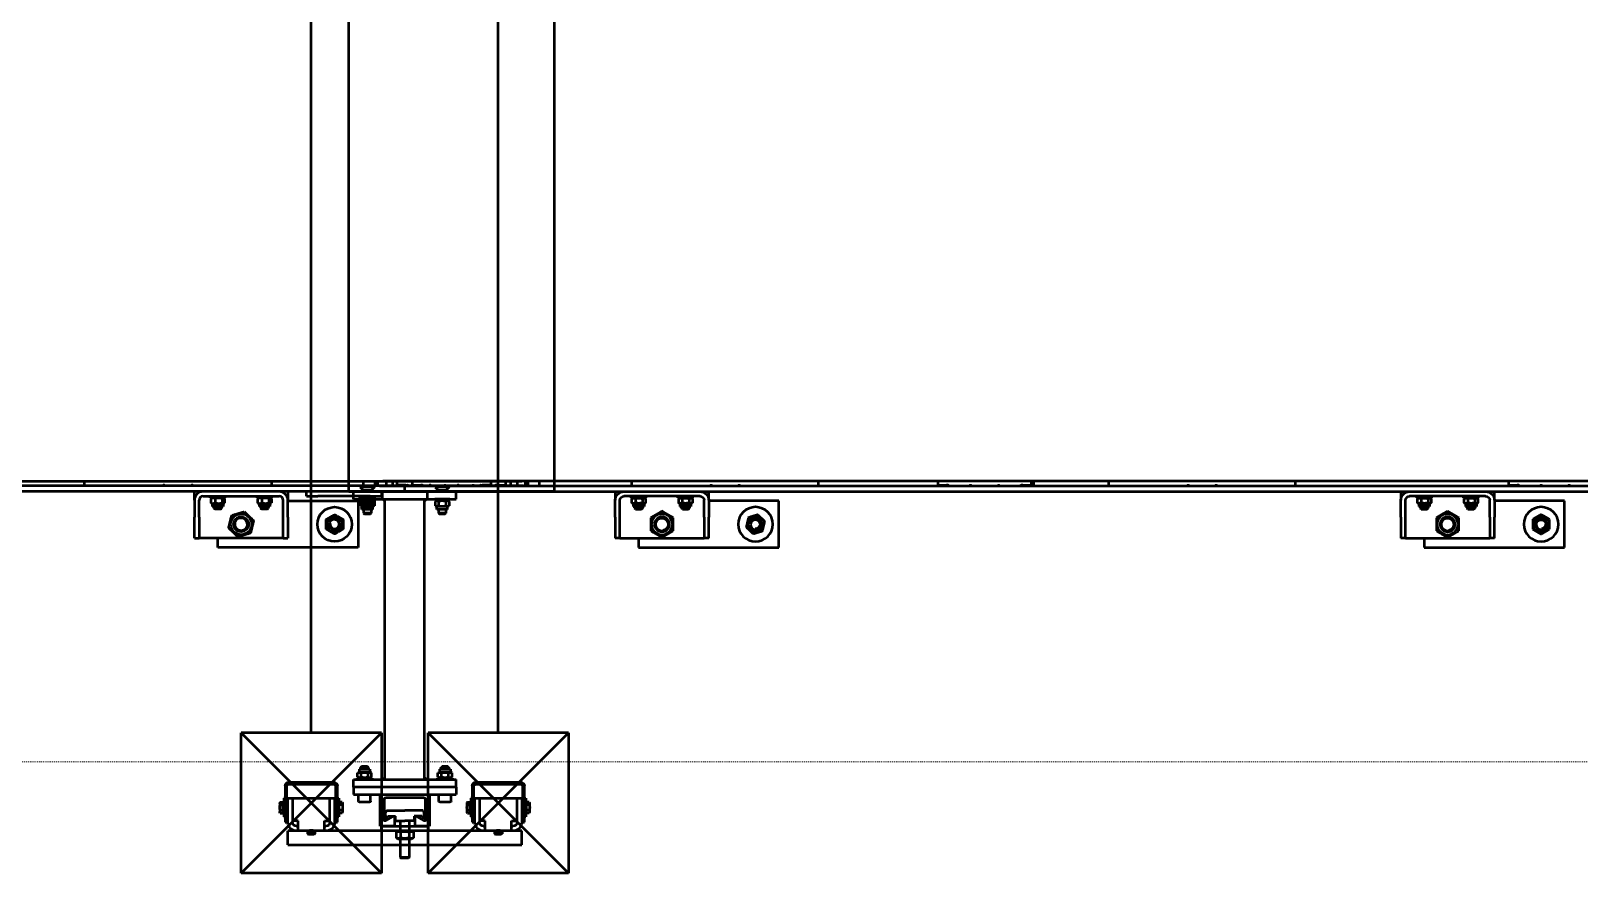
# Model space of a CAD drawing. Header units: metres. Extents: x -11418 to 773, y -8631 to 3561.
# Drawn here: x -4444.9 to -4279.4, y -1671 to -1580.9 of the extents above; entities that cross this region are included whole.
import ezdxf

# ---------------------------------------------------------------- set-up
doc = ezdxf.new("R2010")
doc.units = ezdxf.units.M
doc.header["$LTSCALE"] = 0.01
doc.header["$MEASUREMENT"] = 0
doc.linetypes.add('AM_ISO09W050', pattern=[22.5, 12, -1.5, 3, -1.5, 3, -1.5])
doc.layers.get('0').update_dxf_attribs({"color": 30, "lineweight": 0})
for name, color, linetype, lineweight in [('SSN_PBC-AM_0', 5, 'Continuous', 50), ('SSN_PBC-AM_11', 9, 'AM_ISO09W050', 18), ('SSN_Signalgeber-AM_0', 3, 'Continuous', 50)]:
    doc.layers.add(name, color=color, linetype=linetype, lineweight=lineweight)

# ---------------------------------------------------------------- blocks, each defined once
blk = doc.blocks.new('PBC_3190_20-017-10022_D')
at = {"layer": 'SSN_PBC-AM_0'}
for p, q in [((315, 561), (315, 571)), ((315, 571), (465, 571)), ((465, 571), (465, 521)), ((1155, 561), (1155, 571)), ((1155, 571), (1305, 571)), ((1305, 571), (1305, 521)), ((290, 538.5), (290, 561)), ((295, 561), (290, 561)), ((295, 561), (295, 538.5)), ((295, 561), (385, 561)), ((390, 561), (385, 561)), ((385, 538.5), (385, 561)), ((390, 561), (390, 538.5)), ((1130, 538.5), (1130, 561)), ((1135, 561), (1130, 561)), ((1135, 561), (1135, 538.5)), ((1135, 561), (1225, 561)), ((1230, 561), (1225, 561)), ((1225, 538.5), (1225, 561)), ((1230, 561), (1230, 538.5)), ((21.8, 530), (21, 529.2)), ((21.7, 530), (21.7, 527.1)), ((21.8, 530), (28.2, 530)), ((28.2, 530), (29, 529.2)), ((28.3, 527.1), (28.3, 530)), ((290, 538.5), (290, 520.3)), ((295, 538.5), (295, 520.3)), ((311.8, 530), (311, 529.2)), ((311.7, 530), (311.7, 527.1)), ((311.8, 530), (318.2, 530)), ((318.2, 530), (319, 529.2)), ((318.3, 527.1), (318.3, 530)), ((361.8, 530), (361, 529.2)), ((361.7, 530), (361.7, 527.1)), ((361.8, 530), (368.2, 530)), ((368.2, 530), (369, 529.2)), ((368.3, 527.1), (368.3, 530)), ((385, 538.5), (385, 520.3)), ((390, 520.3), (390, 538.5)), ((1130, 538.5), (1130, 520.3)), ((1135, 538.5), (1135, 520.3)), ((1151.8, 530), (1151, 529.2)), ((1151.7, 530), (1151.7, 527.1)), ((1151.8, 530), (1158.2, 530)), ((1158.2, 530), (1159, 529.2)), ((1158.3, 527.1), (1158.3, 530)), ((1201.8, 530), (1201, 529.2)), ((1201.7, 530), (1201.7, 527.1)), ((1201.8, 530), (1208.2, 530)), ((1208.2, 530), (1209, 529.2)), ((1208.3, 527.1), (1208.3, 530)), ((1225, 538.5), (1225, 520.3)), ((1230, 520.3), (1230, 538.5)), ((-40, 516), (-40, 511)), ((-40, 516), (-28, 516)), ((28, 516), (-28, 516)), ((33, 517.6), (17, 517.6)), ((17, 517.6), (17, 516)), ((17.5, 518.6), (17.5, 523.1)), ((19.2, 524), (17.7, 523.2)), ((19.2, 517.6), (17.7, 518.5)), ((19.2, 527.1), (30.8, 527.1)), ((19.2, 524), (19.2, 527.1)), ((19.2, 524), (30.8, 524)), ((29, 529.2), (21, 529.2)), ((21, 527.1), (21, 529.2)), ((21.6, 518.6), (21.6, 523.1)), ((28, 516), (40, 516)), ((29, 527.1), (29, 529.2)), ((29.1, 518.6), (29.1, 523.1)), ((30.8, 524), (30.8, 527.1)), ((30.8, 524), (32.3, 523.2)), ((30.8, 517.6), (32.3, 518.5)), ((32.5, 518.6), (32.5, 523.1)), ((33, 517.6), (33, 516)), ((40, 511), (40, 516)), ((290, 511), (290, 520.3)), ((380.7, 516), (299.3, 516)), ((323, 517.6), (307, 517.6)), ((307, 517.6), (307, 516)), ((307.5, 518.6), (307.5, 523.1)), ((309.2, 524), (307.7, 523.2)), ((309.2, 517.6), (307.7, 518.5)), ((309.2, 527.1), (320.8, 527.1)), ((309.2, 524), (309.2, 527.1)), ((309.2, 524), (320.8, 524)), ((319, 529.2), (311, 529.2)), ((311, 527.1), (311, 529.2)), ((311.6, 518.6), (311.6, 523.1)), ((319, 527.1), (319, 529.2)), ((319.1, 518.6), (319.1, 523.1)), ((320.8, 524), (320.8, 527.1)), ((320.8, 524), (322.3, 523.2)), ((320.8, 517.6), (322.3, 518.5)), ((322.5, 518.6), (322.5, 523.1)), ((323, 517.6), (323, 516)), ((373, 517.6), (357, 517.6)), ((357, 517.6), (357, 516)), ((357.5, 518.6), (357.5, 523.1)), ((359.2, 524), (357.7, 523.2)), ((359.2, 517.6), (357.7, 518.5)), ((359.2, 527.1), (370.8, 527.1)), ((359.2, 524), (359.2, 527.1)), ((359.2, 524), (370.8, 524)), ((369, 529.2), (361, 529.2)), ((361, 527.1), (361, 529.2)), ((361.6, 518.6), (361.6, 523.1)), ((369, 527.1), (369, 529.2)), ((369.1, 518.6), (369.1, 523.1)), ((370.8, 524), (370.8, 527.1)), ((370.8, 524), (372.3, 523.2)), ((370.8, 517.6), (372.3, 518.5)), ((372.5, 518.6), (372.5, 523.1)), ((373, 517.6), (373, 516)), ((465, 521), (390, 521)), ((390, 520.3), (390, 511)), ((1130, 511), (1130, 520.3)), ((1220.7, 516), (1139.3, 516)), ((1163, 517.6), (1147, 517.6)), ((1147, 517.6), (1147, 516)), ((1147.5, 518.6), (1147.5, 523.1)), ((1149.2, 524), (1147.7, 523.2)), ((1149.2, 517.6), (1147.7, 518.5)), ((1149.2, 527.1), (1160.8, 527.1)), ((1149.2, 524), (1149.2, 527.1)), ((1149.2, 524), (1160.8, 524)), ((1159, 529.2), (1151, 529.2)), ((1151, 527.1), (1151, 529.2)), ((1151.6, 518.6), (1151.6, 523.1)), ((1159, 527.1), (1159, 529.2)), ((1159.1, 518.6), (1159.1, 523.1)), ((1160.8, 524), (1160.8, 527.1)), ((1160.8, 524), (1162.3, 523.2)), ((1160.8, 517.6), (1162.3, 518.5)), ((1162.5, 518.6), (1162.5, 523.1)), ((1163, 517.6), (1163, 516)), ((1213, 517.6), (1197, 517.6)), ((1197, 517.6), (1197, 516)), ((1197.5, 518.6), (1197.5, 523.1)), ((1199.2, 524), (1197.7, 523.2)), ((1199.2, 517.6), (1197.7, 518.5)), ((1199.2, 527.1), (1210.8, 527.1)), ((1199.2, 524), (1199.2, 527.1)), ((1199.2, 524), (1210.8, 524)), ((1209, 529.2), (1201, 529.2)), ((1201, 527.1), (1201, 529.2)), ((1201.6, 518.6), (1201.6, 523.1)), ((1209, 527.1), (1209, 529.2)), ((1209.1, 518.6), (1209.1, 523.1)), ((1210.8, 524), (1210.8, 527.1)), ((1210.8, 524), (1212.3, 523.2)), ((1210.8, 517.6), (1212.3, 518.5)), ((1212.5, 518.6), (1212.5, 523.1)), ((1213, 517.6), (1213, 516)), ((1305, 521), (1230, 521)), ((1230, 520.3), (1230, 511)), ((-28, 511), (-40, 511)), ((5, 511), (-28, 511)), ((5, 511), (38, 511)), ((5, 511), (5, -511)), ((38, 505), (5, 505)), ((5, 500), (41.5, 500)), ((21, 505), (21, 500)), ((36.1, 504.5), (33, 504.5)), ((33, 500), (33, 504.5)), ((36.1, 505), (36.1, 500)), ((38, 511), (1397, 511)), ((38, 505), (1397, 505)), ((78, 500), (41.5, 500)), ((65, 511), (65, 505)), ((73, 500), (73, 505)), ((73, 504), (82.3, 504)), ((78, 504.5), (78, 505)), ((78, 504), (78, 504.5)), ((3122, 500), (78, 500)), ((84, 504), (82.3, 504)), ((84.5, 505), (84.5, 504.5)), ((161.5, 504.5), (161.5, 505)), ((163.7, 504), (162, 504)), ((163.7, 504), (173, 504)), ((165, 511), (165, 505)), ((168, 505), (168, 504.5)), ((168, 504.5), (168, 504)), ((173, 505), (173, 504.5)), ((173, 504.5), (173, 504)), ((173, 504), (173, 500)), ((178, 500), (178, 505)), ((185, 500), (185, 505)), ((307.5, 500), (307.5, 505)), ((507.5, 505), (507.5, 500)), ((635, 504.5), (635, 505)), ((635, 504), (635, 504.5)), ((635, 504), (644.3, 504)), ((635, 500), (635, 504)), ((640, 504.5), (640, 505)), ((640, 504), (640, 504.5)), ((646, 504), (644.3, 504)), ((646.5, 505), (646.5, 504.5)), ((723.5, 504.5), (723.5, 505)), ((725.7, 504), (724, 504)), ((725.7, 504), (735, 504)), ((730, 505), (730, 504.5)), ((730, 504.5), (730, 504)), ((735, 505), (735, 504.5)), ((735, 504.5), (735, 504)), ((735, 504), (735, 500)), ((737.5, 505), (737.5, 500)), ((817.5, 500), (817.5, 505)), ((1017.5, 505), (1017.5, 500)), ((1245, 504.5), (1245, 505)), ((1245, 504), (1245, 504.5)), ((1245, 504), (1254.3, 504)), ((1245, 500), (1245, 504)), ((1250, 504.5), (1250, 505)), ((1250, 504), (1250, 504.5)), ((1256, 504), (1254.3, 504)), ((1256.5, 505), (1256.5, 504.5)), ((3195, -511), (3195, 511)), ((78, -500), (3122, -500)), ((3162, -505), (1803, -505)), ((3162, -511), (1803, -511)), ((2692.5, -505), (2692.5, -500)), ((2810, -520.3), (2810, -511)), ((2892.5, -500), (2892.5, -505)), ((2910, -511), (2910, -520.3)), ((3015, -500), (3015, -505)), ((3022, -500), (3022, -505)), ((3027, -504), (3027, -500)), ((3027, -504.5), (3027, -504)), ((3036.3, -504), (3027, -504)), ((3027, -505), (3027, -504.5)), ((3032, -504.5), (3032, -504)), ((3032, -505), (3032, -504.5)), ((3035, -511), (3035, -505)), ((3036.3, -504), (3038, -504)), ((3038.5, -504.5), (3038.5, -505)), ((3115.5, -505), (3115.5, -504.5)), ((3116, -504), (3117.7, -504)), ((3127, -504), (3117.7, -504)), ((3122, -500), (3160.1, -500)), ((3122, -504), (3122, -504.5)), ((3122, -504.5), (3122, -505)), ((3127, -500), (3127, -505)), ((3135, -511), (3135, -505)), ((3195, -500), (3160.1, -500)), ((3162, -505), (3195, -505)), ((3195, -511), (3162, -511)), ((3163.9, -505), (3163.9, -500)), ((3167, -504.5), (3163.9, -504.5)), ((3167, -504.5), (3167, -500)), ((3179, -505), (3179, -500)), ((2810, -520.3), (2810, -538.5)), ((2815, -538.5), (2815, -520.3)), ((2819.3, -516), (2900.7, -516)), ((2827, -517.6), (2827, -516)), ((2827, -517.6), (2843, -517.6)), ((2827.6, -518.6), (2827.6, -523.1)), ((2829.2, -517.6), (2828, -518.3)), ((2829.2, -524), (2828, -523.4)), ((2840.8, -524), (2829.2, -524)), ((2829.2, -524), (2829.2, -527.1)), ((2840.8, -527.1), (2829.2, -527.1)), ((2831, -527.1), (2831, -529.2)), ((2831, -529.2), (2839, -529.2)), ((2831.8, -530), (2831, -529.2)), ((2831.7, -527.1), (2831.7, -530)), ((2832.3, -518.6), (2832.3, -523.1)), ((2838.2, -530), (2839, -529.2)), ((2838.3, -530), (2838.3, -527.1)), ((2839, -527.1), (2839, -529.2)), ((2839.7, -518.6), (2839.7, -523.1)), ((2840.8, -517.6), (2842, -518.3)), ((2840.8, -524), (2842, -523.4)), ((2840.8, -524), (2840.8, -527.1)), ((2842.4, -518.6), (2842.4, -523.1)), ((2843, -517.6), (2843, -516)), ((2877, -517.6), (2877, -516)), ((2877, -517.6), (2893, -517.6)), ((2877.6, -518.6), (2877.6, -523.1)), ((2879.2, -517.6), (2878, -518.3)), ((2879.2, -524), (2878, -523.4)), ((2890.8, -524), (2879.2, -524)), ((2879.2, -524), (2879.2, -527.1)), ((2890.8, -527.1), (2879.2, -527.1)), ((2881, -527.1), (2881, -529.2)), ((2881, -529.2), (2889, -529.2)), ((2881.8, -530), (2881, -529.2)), ((2881.7, -527.1), (2881.7, -530)), ((2882.3, -518.6), (2882.3, -523.1)), ((2888.2, -530), (2889, -529.2)), ((2888.3, -530), (2888.3, -527.1)), ((2889, -527.1), (2889, -529.2)), ((2889.7, -518.6), (2889.7, -523.1)), ((2890.8, -517.6), (2892, -518.3)), ((2890.8, -524), (2892, -523.4)), ((2890.8, -524), (2890.8, -527.1)), ((2892.4, -518.6), (2892.4, -523.1)), ((2893, -517.6), (2893, -516)), ((2905, -538.5), (2905, -520.3)), ((2910, -538.5), (2910, -520.3)), ((2910, -521), (2985, -521)), ((2985, -521), (2985, -571)), ((2810, -561), (2810, -538.5)), ((2815, -538.5), (2815, -561)), ((2838.2, -530), (2831.8, -530)), ((2888.2, -530), (2881.8, -530)), ((2905, -561), (2905, -538.5)), ((2910, -538.5), (2910, -561)), ((2810, -561), (2815, -561)), ((2905, -561), (2815, -561)), ((2835, -571), (2835, -561)), ((2905, -561), (2910, -561)), ((2985, -571), (2835, -571))]:
    blk.add_line(p, q, dxfattribs=at)
for centre, radius in [((440, 546), 18.5), ((1280, 546), 18.5), ((340, 546), 11.2), ((340, 546), 8), ((340, 546), 8), ((340, 546), 7), ((440, 546), 8.3), ((440, 546), 6), ((440, 546), 6), ((440, 546), 5.5), ((1180, 546), 11.2), ((1180, 546), 8), ((1180, 546), 8), ((1180, 546), 7), ((1280, 546), 8.3), ((1280, 546), 6), ((1280, 546), 6), ((1280, 546), 5.5), ((2960, -546), 18.5), ((2860, -546), 11.2), ((2860, -546), 8), ((2860, -546), 8), ((2860, -546), 7), ((2960, -546), 8.3), ((2960, -546), 6), ((2960, -546), 6), ((2960, -546), 5.5)]:
    blk.add_circle(centre, radius, dxfattribs=at)
for centre, radius, start, end in [((340, 546), 6.79, 170, 80), ((440, 546), 4.95, 183.2001, 93.2001), ((1180, 546), 6.79, 170, 80), ((1280, 546), 4.95, 170, 80), ((299.3, 520.3), 9.3, 180, 270), ((299.3, 520.3), 4.3, 180, 270), ((380.7, 520.3), 9.3, 270, 0), ((380.7, 520.3), 4.3, 270, 0), ((1139.3, 520.3), 9.3, 180, 270), ((1139.3, 520.3), 4.3, 180, 270), ((1220.7, 520.3), 9.3, 270, 0), ((1220.7, 520.3), 4.3, 270, 0), ((84, 504.5), 0.5, 270, 0), ((108, 505), 1, 180, 0), ((138, 505), 1, 180, 0), ((162, 504.5), 0.5, 180, 270), ((392.5, 505), 1, 180, 0), ((422.5, 505), 1, 180, 0), ((646, 504.5), 0.5, 270, 0), ((670, 505), 1, 180, 0), ((700, 505), 1, 180, 0), ((724, 504.5), 0.5, 180, 270), ((902.5, 505), 1, 180, 0), ((932.5, 505), 1, 180, 0), ((1256, 504.5), 0.5, 270, 0), ((1280, 505), 1, 180, 0), ((1310, 505), 1, 180, 0), ((2777.5, -505), 1, 0, 180), ((2807.5, -505), 1, 0, 180), ((2819.3, -520.3), 9.3, 90, 180), ((2900.7, -520.3), 9.3, 0, 90), ((3038, -504.5), 0.5, 0, 90), ((3062, -505), 1, 0, 180), ((3092, -505), 1, 0, 180), ((3116, -504.5), 0.5, 90, 180), ((2819.3, -520.3), 4.3, 90, 180), ((2900.7, -520.3), 4.3, 0, 90), ((2860, -546), 6.79, 170, 80), ((2960, -546), 4.95, 170, 80)]:
    blk.add_arc(centre, radius, start, end, dxfattribs=at)
for points, weights in [([(328, 552.9), (334, 556.4), (340, 559.9)], [1, 1.15470053838, 1]), ([(328, 539.1), (328, 546), (328, 552.9)], [1, 1.15470053838, 1]), ([(340, 559.9), (346, 556.4), (352, 552.9)], [1, 1.15470053838, 1]), ([(352, 552.9), (352, 546), (352, 539.1)], [1, 1.15470053838, 1]), ([(430.1, 549), (433.8, 552.6), (437.6, 556.1)], [1, 1.15470053838, 1]), ([(432.4, 538.9), (431.2, 543.9), (430.1, 549)], [1, 1.15470053838, 1]), ([(437.6, 556.1), (442.6, 554.6), (447.6, 553.1)], [1, 1.15470053838, 1]), ([(447.6, 553.1), (448.8, 548.1), (449.9, 543)], [1, 1.15470053838, 1]), ([(1168, 552.9), (1174, 556.4), (1180, 559.9)], [1, 1.15470053838, 1]), ([(1168, 539.1), (1168, 546), (1168, 552.9)], [1, 1.15470053838, 1]), ([(1180, 559.9), (1186, 556.4), (1192, 552.9)], [1, 1.15470053838, 1]), ([(1192, 552.9), (1192, 546), (1192, 539.1)], [1, 1.15470053838, 1]), ([(1271, 551.2), (1275.5, 553.8), (1280, 556.4)], [1, 1.15470053838, 1]), ([(1271, 540.8), (1271, 546), (1271, 551.2)], [1, 1.15470053838, 1]), ([(1280, 556.4), (1284.5, 553.8), (1289, 551.2)], [1, 1.15470053838, 1]), ([(1289, 551.2), (1289, 546), (1289, 540.8)], [1, 1.15470053838, 1]), ([(340, 532.1), (334, 535.6), (328, 539.1)], [1, 1.15470053838, 1]), ([(352, 539.1), (346, 535.6), (340, 532.1)], [1, 1.15470053838, 1]), ([(442.4, 535.9), (437.4, 537.4), (432.4, 538.9)], [1, 1.15470053838, 1]), ([(449.9, 543), (446.2, 539.4), (442.4, 535.9)], [1, 1.15470053838, 1]), ([(1180, 532.1), (1174, 535.6), (1168, 539.1)], [1, 1.15470053838, 1]), ([(1192, 539.1), (1186, 535.6), (1180, 532.1)], [1, 1.15470053838, 1]), ([(1280, 535.6), (1275.5, 538.2), (1271, 540.8)], [1, 1.15470053838, 1]), ([(1289, 540.8), (1284.5, 538.2), (1280, 535.6)], [1, 1.15470053838, 1]), ([(21.6, 523.1), (19.6, 524.1), (17.5, 523.1)], [1, 1.15470053838, 1]), ([(17.5, 523.1), (17.6, 523.1), (17.7, 523.2)], [1, 1.00820608325, 1.01554158385]), ([(17.5, 518.6), (19.6, 517.5), (21.6, 518.6)], [1, 1.15470053838, 1]), ([(17.7, 518.5), (17.6, 518.5), (17.5, 518.6)], [1.01554158385, 1.00820608325, 1]), ([(29.1, 523.1), (25.3, 524.1), (21.6, 523.1)], [1, 1.15470053838, 1]), ([(21.6, 518.6), (25.3, 517.5), (29.1, 518.6)], [1, 1.15470053838, 1]), ([(32.5, 523.1), (30.8, 524.1), (29.1, 523.1)], [1, 1.15470053838, 1]), ([(29.1, 518.6), (30.8, 517.5), (32.5, 518.6)], [1, 1.15470053838, 1]), ([(311.6, 523.1), (309.5, 524.1), (307.5, 523.1)], [1, 1.15470053838, 1]), ([(307.5, 523.1), (307.6, 523.1), (307.7, 523.2)], [1, 1.0078403239, 1.01488594238]), ([(307.5, 518.6), (309.5, 517.5), (311.6, 518.6)], [1, 1.15470053838, 1]), ([(307.7, 518.5), (307.6, 518.5), (307.5, 518.6)], [1.01488594238, 1.0078403239, 1]), ([(319.1, 523.1), (315.3, 524.1), (311.6, 523.1)], [1, 1.15470053838, 1]), ([(311.6, 518.6), (315.3, 517.5), (319.1, 518.6)], [1, 1.15470053838, 1]), ([(322.5, 523.1), (320.8, 524.1), (319.1, 523.1)], [1, 1.15470053838, 1]), ([(319.1, 518.6), (320.8, 517.5), (322.5, 518.6)], [1, 1.15470053838, 1]), ([(361.6, 523.1), (359.5, 524.1), (357.5, 523.1)], [1, 1.15470053838, 1]), ([(357.5, 523.1), (357.6, 523.1), (357.7, 523.2)], [1, 1.0078403239, 1.01488594238]), ([(357.5, 518.6), (359.5, 517.5), (361.6, 518.6)], [1, 1.15470053838, 1]), ([(357.7, 518.5), (357.6, 518.5), (357.5, 518.6)], [1.01488594238, 1.0078403239, 1]), ([(369.1, 523.1), (365.3, 524.1), (361.6, 523.1)], [1, 1.15470053838, 1]), ([(361.6, 518.6), (365.3, 517.5), (369.1, 518.6)], [1, 1.15470053838, 1]), ([(372.5, 523.1), (370.8, 524.1), (369.1, 523.1)], [1, 1.15470053838, 1]), ([(369.1, 518.6), (370.8, 517.5), (372.5, 518.6)], [1, 1.15470053838, 1]), ([(1151.6, 523.1), (1149.5, 524.1), (1147.5, 523.1)], [1, 1.15470053838, 1]), ([(1147.5, 523.1), (1147.6, 523.1), (1147.7, 523.2)], [1, 1.0078403239, 1.01488594238]), ([(1147.5, 518.6), (1149.5, 517.5), (1151.6, 518.6)], [1, 1.15470053838, 1]), ([(1147.7, 518.5), (1147.6, 518.5), (1147.5, 518.6)], [1.01488594238, 1.0078403239, 1]), ([(1159.1, 523.1), (1155.3, 524.1), (1151.6, 523.1)], [1, 1.15470053838, 1]), ([(1151.6, 518.6), (1155.3, 517.5), (1159.1, 518.6)], [1, 1.15470053838, 1]), ([(1162.5, 523.1), (1160.8, 524.1), (1159.1, 523.1)], [1, 1.15470053838, 1]), ([(1159.1, 518.6), (1160.8, 517.5), (1162.5, 518.6)], [1, 1.15470053838, 1]), ([(1201.6, 523.1), (1199.5, 524.1), (1197.5, 523.1)], [1, 1.15470053838, 1]), ([(1197.5, 523.1), (1197.6, 523.1), (1197.7, 523.2)], [1, 1.0078403239, 1.01488594238]), ([(1197.5, 518.6), (1199.5, 517.5), (1201.6, 518.6)], [1, 1.15470053838, 1]), ([(1197.7, 518.5), (1197.6, 518.5), (1197.5, 518.6)], [1.01488594238, 1.0078403239, 1]), ([(1209.1, 523.1), (1205.3, 524.1), (1201.6, 523.1)], [1, 1.15470053838, 1]), ([(1201.6, 518.6), (1205.3, 517.5), (1209.1, 518.6)], [1, 1.15470053838, 1]), ([(1212.5, 523.1), (1210.8, 524.1), (1209.1, 523.1)], [1, 1.15470053838, 1]), ([(1209.1, 518.6), (1210.8, 517.5), (1212.5, 518.6)], [1, 1.15470053838, 1]), ([(2832.3, -518.6), (2829.9, -517.5), (2827.6, -518.6)], [1, 1.15470053838, 1]), ([(2827.6, -518.6), (2827.8, -518.4), (2828, -518.3)], [1, 1.02264619613, 1.03866216066]), ([(2827.6, -523.1), (2829.9, -524.1), (2832.3, -523.1)], [1, 1.15470053838, 1]), ([(2828, -523.4), (2827.8, -523.2), (2827.6, -523.1)], [1.03866216066, 1.02264619613, 1]), ([(2839.7, -518.6), (2836, -517.5), (2832.3, -518.6)], [1, 1.15470053838, 1]), ([(2832.3, -523.1), (2836, -524.1), (2839.7, -523.1)], [1, 1.15470053838, 1]), ([(2842.4, -518.6), (2841, -517.5), (2839.7, -518.6)], [1, 1.15470053838, 1]), ([(2839.7, -523.1), (2841, -524.1), (2842.4, -523.1)], [1, 1.15470053838, 1]), ([(2882.3, -518.6), (2879.9, -517.5), (2877.6, -518.6)], [1, 1.15470053838, 1]), ([(2877.6, -518.6), (2877.8, -518.4), (2878, -518.3)], [1, 1.02264619613, 1.03866216066]), ([(2877.6, -523.1), (2879.9, -524.1), (2882.3, -523.1)], [1, 1.15470053838, 1]), ([(2878, -523.4), (2877.8, -523.2), (2877.6, -523.1)], [1.03866216066, 1.02264619613, 1]), ([(2889.7, -518.6), (2886, -517.5), (2882.3, -518.6)], [1, 1.15470053838, 1]), ([(2882.3, -523.1), (2886, -524.1), (2889.7, -523.1)], [1, 1.15470053838, 1]), ([(2892.4, -518.6), (2891, -517.5), (2889.7, -518.6)], [1, 1.15470053838, 1]), ([(2889.7, -523.1), (2891, -524.1), (2892.4, -523.1)], [1, 1.15470053838, 1]), ([(2846.7, -549.9), (2848.3, -543.2), (2849.9, -536.5)], [1, 1.15470053838, 1]), ([(2849.9, -536.5), (2856.6, -534.5), (2863.2, -532.5)], [1, 1.15470053838, 1]), ([(2863.2, -532.5), (2868.3, -537.3), (2873.3, -542.1)], [1, 1.15470053838, 1]), ([(2873.3, -542.1), (2871.7, -548.8), (2870.1, -555.5)], [1, 1.15470053838, 1]), ([(2951, -540.8), (2955.5, -538.2), (2960, -535.6)], [1, 1.15470053838, 1]), ([(2951, -551.2), (2951, -546), (2951, -540.8)], [1, 1.15470053838, 1]), ([(2960, -535.6), (2964.5, -538.2), (2969, -540.8)], [1, 1.15470053838, 1]), ([(2969, -540.8), (2969, -546), (2969, -551.2)], [1, 1.15470053838, 1]), ([(2856.8, -559.5), (2851.7, -554.7), (2846.7, -549.9)], [1, 1.15470053838, 1]), ([(2870.1, -555.5), (2863.4, -557.5), (2856.8, -559.5)], [1, 1.15470053838, 1]), ([(2960, -556.4), (2955.5, -553.8), (2951, -551.2)], [1, 1.15470053838, 1]), ([(2969, -551.2), (2964.5, -553.8), (2960, -556.4)], [1, 1.15470053838, 1])]:
    blk.add_rational_spline(points, weights, degree=2, dxfattribs=at)
at = {"layer": 'SSN_PBC-AM_11'}
for p, q in [((0, 800), (3200, 800)), ((0, -800), (3200, -800))]:
    blk.add_line(p, q, dxfattribs=at)
blk = doc.blocks.new('LS_Symbol')
at = {"layer": 'SSN_Signalgeber-AM_0'}
for p, q in [((-75, 769), (-75, 919)), ((-75, 919), (75, 919)), ((75, 919), (-75, 769)), ((75, 769), (-75, 919)), ((-75, 919), (75, 919)), ((75, 919), (75, 769)), ((-75, 769), (75, 769)), ((0, 769), (0, -769)), ((-75, -919), (-75, -769)), ((-75, -769), (75, -769)), ((75, -769), (-75, -919)), ((75, -919), (-75, -769)), ((-75, -769), (75, -769)), ((75, -769), (75, -919)), ((-75, -919), (75, -919))]:
    blk.add_line(p, q, dxfattribs=at)
blk = doc.blocks.new('Signalgeber_31-011-00008_300_D')
at = {"layer": 'SSN_Signalgeber-AM_0'}
for p, q in [((-343.8, 133.1), (-343, 133.5)), ((-343.8, 133.1), (-343.8, 130)), ((-333, 133.5), (-343, 133.5)), ((-340.9, 133.1), (-340.9, 130)), ((-335.1, 133.1), (-335.1, 130)), ((-332.2, 133.1), (-333, 133.5)), ((-332.2, 133.1), (-332.2, 130)), ((-378, -125), (-378, 125)), ((-378, 125), (-363, 125)), ((-363, 125), (-363, -125)), ((-328, 125), (-353.7, 125)), ((-353.7, 120), (-328, 120)), ((-353.5, 128), (-314.8, 128)), ((-353.5, 126), (-353.5, 128)), ((-314.8, 126), (-353.5, 126)), ((-352, 114), (-352, 120)), ((-328, 129.5), (-348, 129.5)), ((-348, 129.5), (-348, 128)), ((-348, 128), (-328, 128)), ((-343.8, 130), (-342.3, 130)), ((-342.3, 130), (-333.6, 130)), ((-342.3, 130), (-342.3, 129.5)), ((-340.7, 129.5), (-342.3, 129.5)), ((-335.3, 129.5), (-340.7, 129.5)), ((-333.6, 129.5), (-335.3, 129.5)), ((-333.6, 130), (-332.2, 130)), ((-333.6, 130), (-333.6, 129.5)), ((-328, 128), (-328, 129.5)), ((-328, 75), (-328, 125)), ((-313, 75.8), (-313, 124.2)), ((-311, 124.2), (-311, 75.8)), ((-366.1, 104), (-366.7, 103)), ((-366.7, 103), (-366.7, 97.1)), ((-364.1, 104), (-366.1, 104)), ((-364.1, 102), (-366.1, 102)), ((-364.1, 104), (-363.5, 103)), ((-363.5, 96.5), (-363.5, 103.5)), ((-363, 103.5), (-363.5, 103.5)), ((-363, 103.3), (-363.5, 103.3)), ((-363.5, 103), (-363.5, 97.1)), ((-363, 102.8), (-363.5, 102.8)), ((-363, 102), (-363.5, 102)), ((-363, 101), (-363.5, 101)), ((-363, 100), (-363.5, 100)), ((-363, 115.7), (-363, 84.3)), ((-363, 114), (-352, 114)), ((-363, 96.5), (-363, 103.5)), ((-363, 101.6), (-362.6, 102)), ((-363, 101.6), (-363, 98.4)), ((-362.6, 102), (-362.6, 98)), ((-361.7, 102), (-362.6, 102)), ((-358, 114), (-358, 115.7)), ((-366.1, 96), (-366.7, 97.1)), ((-364.1, 98), (-366.1, 98)), ((-364.1, 96), (-366.1, 96)), ((-364.1, 96), (-363.5, 97.1)), ((-363, 99), (-363.5, 99)), ((-363, 98), (-363.5, 98)), ((-363, 97.2), (-363.5, 97.2)), ((-363, 96.7), (-363.5, 96.7)), ((-363, 96.5), (-363.5, 96.5)), ((-362.6, 98), (-363, 98.4)), ((-363, 86), (-352, 86)), ((-361.7, 98), (-362.6, 98)), ((-358, 84.3), (-358, 86)), ((-352, 86), (-352, 80)), ((-328, 80), (-353.7, 80)), ((-353.7, 75), (-328, 75)), ((-353.5, 74), (-314.8, 74)), ((-353.5, 72), (-353.5, 74)), ((-314.8, 72), (-353.5, 72)), ((-348, 70.5), (-348, 72)), ((-348, 72), (-328, 72)), ((-328, 70.5), (-348, 70.5)), ((-343.8, 66.9), (-343.8, 70)), ((-343.8, 70), (-342.3, 70)), ((-343.8, 66.9), (-343, 66.5)), ((-333, 66.5), (-343, 66.5)), ((-340.7, 70.5), (-342.3, 70.5)), ((-342.3, 70), (-342.3, 70.5)), ((-342.3, 70), (-333.6, 70)), ((-340.9, 66.9), (-340.9, 70)), ((-335.3, 70.5), (-340.7, 70.5)), ((-333.6, 70.5), (-335.3, 70.5)), ((-335.1, 66.9), (-335.1, 70)), ((-333.6, 70), (-333.6, 70.5)), ((-333.6, 70), (-332.2, 70)), ((-332.2, 66.9), (-333, 66.5)), ((-332.2, 66.9), (-332.2, 70)), ((-328, 72), (-328, 70.5)), ((-324, -55), (-324, 55)), ((-316, 55), (-324, 55)), ((-316, 55), (-316, -55)), ((-316, 55), (-308, 55)), ((-316, 55), (-316, -55)), ((-308, -55), (-308, 55)), ((-308, 51), (-308, 35)), ((-306.4, 51), (-308, 51)), ((-306.4, 48.8), (-306.4, 51)), ((-305.4, 50.5), (-306.4, 48.8)), ((-305.4, 50.5), (-300.9, 50.5)), ((-300.9, 50.5), (-300, 48.8)), ((-8, -55), (-8, 55)), ((-8, 55), (0, 55)), ((0, -55), (0, 55)), ((-332, 37.3), (-332, 48.7)), ((-331.2, 49.5), (-324, 49.5)), ((-331.2, 36.5), (-324, 36.5)), ((-324, 36.5), (-324, 49.5)), ((-308, 35), (-306.4, 35)), ((-306.4, 48.8), (-306.4, 37.2)), ((-306.4, 35), (-306.4, 37.2)), ((-305.4, 35.5), (-306.4, 37.2)), ((-305.4, 46.8), (-300.9, 46.8)), ((-305.4, 39.2), (-300.9, 39.2)), ((-305.4, 35.5), (-300.9, 35.5)), ((-300.9, 35.5), (-300, 37.2)), ((-296.9, 48.8), (-300, 48.8)), ((-300, 48.8), (-300, 37.2)), ((-296.9, 37.2), (-300, 37.2)), ((-296.9, 48.8), (-296.9, 37.2)), ((-296.9, 47), (-294.8, 47)), ((-296.9, 39), (-294.8, 39)), ((-294.8, 47), (-294.8, 39)), ((-294, 46.2), (-294.8, 47)), ((-294.8, 39), (-294, 39.8)), ((-294, 46.2), (-294, 39.8)), ((-24, 43.2), (-23.2, 44)), ((-24, 43.2), (-24, 36.8)), ((-23.2, 36), (-24, 36.8)), ((-23.2, 44), (-23.2, 36)), ((-19.1, 44), (-23.2, 44)), ((-19.1, 36), (-23.2, 36)), ((-19.1, 45.8), (-16, 45.8)), ((-19.1, 45.8), (-19.1, 34.2)), ((-19.1, 34.2), (-16, 34.2)), ((-15.1, 47.5), (-16, 45.8)), ((-16, 45.8), (-16, 34.2)), ((-15.1, 32.5), (-16, 34.2)), ((-10.6, 47.5), (-15.1, 47.5)), ((-10.6, 43.8), (-15.1, 43.8)), ((-10.6, 36.2), (-15.1, 36.2)), ((-10.6, 47.5), (-9.6, 45.8)), ((-10.6, 32.5), (-9.6, 34.2)), ((-9.6, 45.8), (-9.6, 48)), ((-9.6, 48), (-8, 48)), ((-9.6, 45.8), (-9.6, 34.2)), ((-9.6, 32), (-9.6, 34.2)), ((-8, 48), (-8, 32)), ((1, 44), (0, 44)), ((1, 36), (0, 36)), ((4.7, 47.6), (1, 44)), ((1, 44), (1, 36)), ((4.7, 32.4), (1, 36)), ((4.7, 47.6), (4.7, 32.4)), ((4.7, 47.6), (6, 47.6)), ((6, 47.6), (6, 32.4)), ((-358, 25), (-363, 25)), ((-363, 25), (-363, -25)), ((-324, 26.3), (-358, 26.3)), ((-358, 26.3), (-358, 11)), ((-358, -25), (-358, 25)), ((-347.4, 12.5), (-352.1, 20.8)), ((-351.3, 22.3), (-329.5, 22.3)), ((-343.3, 20.5), (-350, 20.5)), ((-350, 20.5), (-347.2, 18.2)), ((-347.2, 18.2), (-347.2, 10)), ((-341.2, 19.5), (-343.3, 20.5)), ((-341.2, 19.5), (-341.2, 0)), ((-327.5, 20.3), (-327.5, -20.2)), ((-308, 21.2), (-8, 21.2)), ((-10.6, 32.5), (-15.1, 32.5)), ((-8, 32), (-9.6, 32)), ((0, 24), (-8, 24)), ((6, 32.4), (4.7, 32.4)), ((-391.3, 5), (-392.2, 4.1)), ((-392.2, 4.1), (-392.2, -4.1)), ((-391.3, 5), (-391.3, -5)), ((-391.3, 5), (-371.4, 5)), ((-370.3, 9.2), (-371.4, 7.3)), ((-371.4, -7.3), (-371.4, 7.3)), ((-364.1, 9.2), (-370.3, 9.2)), ((-364.1, 4.6), (-370.3, 4.6)), ((-364.1, 9.2), (-363, 7.3)), ((-363, -7.3), (-363, 7.3)), ((-363, 5), (-352.2, 5)), ((-358, 11), (-348.2, 11)), ((-347.2, 10), (-352.2, 10)), ((-352.2, 10), (-352.2, 0)), ((-352.2, -10), (-352.2, 0)), ((-341.2, -19.5), (-341.2, 0)), ((-391.3, -5), (-392.2, -4.1)), ((-371.4, -5), (-391.3, -5)), ((-370.3, -9.2), (-371.4, -7.3)), ((-364.1, -4.6), (-370.3, -4.6)), ((-364.1, -9.2), (-370.3, -9.2)), ((-364.1, -9.2), (-363, -7.3)), ((-352.2, -5), (-363, -5)), ((-348.2, -11), (-358, -11)), ((-358, -11), (-358, -26.2)), ((-352.2, -10), (-347.2, -10)), ((-352.1, -20.7), (-347.4, -12.5)), ((-347.2, -18.2), (-347.2, -10)), ((-363, -25), (-358, -25)), ((-358, -26.2), (-324, -26.2)), ((-329.5, -22.2), (-351.3, -22.2)), ((-350, -20.5), (-347.2, -18.2)), ((-350, -20.5), (-343.3, -20.5)), ((-341.2, -19.5), (-343.3, -20.5)), ((-308, -21.2), (-8, -21.2)), ((-15.1, -32.5), (-16, -34.2)), ((-10.6, -32.5), (-15.1, -32.5)), ((-10.6, -32.5), (-9.6, -34.2)), ((-9.6, -34.2), (-9.6, -32)), ((-9.6, -32), (-8, -32)), ((-8, -24), (0, -24)), ((-8, -32), (-8, -48)), ((4.7, -32.4), (1, -36)), ((4.7, -32.4), (4.7, -47.6)), ((4.7, -32.4), (6, -32.4)), ((6, -32.4), (6, -47.6)), ((-332, -48.7), (-332, -37.3)), ((-331.2, -36.5), (-324, -36.5)), ((-331.2, -49.5), (-324, -49.5)), ((-324, -49.5), (-324, -36.5)), ((-308, -35), (-308, -51)), ((-306.4, -35), (-308, -35)), ((-306.4, -37.2), (-306.4, -35)), ((-305.4, -35.5), (-306.4, -37.2)), ((-306.4, -37.2), (-306.4, -48.8)), ((-306.4, -51), (-306.4, -48.8)), ((-305.4, -50.5), (-306.4, -48.8)), ((-305.4, -35.5), (-300.9, -35.5)), ((-305.4, -39.2), (-300.9, -39.2)), ((-305.4, -46.8), (-300.9, -46.8)), ((-300.9, -35.5), (-300, -37.2)), ((-300.9, -50.5), (-300, -48.8)), ((-296.9, -37.2), (-300, -37.2)), ((-300, -37.2), (-300, -48.8)), ((-296.9, -48.8), (-300, -48.8)), ((-296.9, -37.2), (-296.9, -48.8)), ((-296.9, -39), (-294.8, -39)), ((-296.9, -47), (-294.8, -47)), ((-294.8, -39), (-294.8, -47)), ((-294, -39.8), (-294.8, -39)), ((-294.8, -47), (-294, -46.2)), ((-294, -39.8), (-294, -46.2)), ((-24, -36.8), (-23.2, -36)), ((-24, -36.8), (-24, -43.2)), ((-23.2, -44), (-24, -43.2)), ((-23.2, -36), (-23.2, -44)), ((-19.1, -36), (-23.2, -36)), ((-19.1, -44), (-23.2, -44)), ((-19.1, -34.2), (-16, -34.2)), ((-19.1, -34.2), (-19.1, -45.8)), ((-19.1, -45.8), (-16, -45.8)), ((-16, -34.2), (-16, -45.8)), ((-15.1, -47.5), (-16, -45.8)), ((-10.6, -36.2), (-15.1, -36.2)), ((-10.6, -43.8), (-15.1, -43.8)), ((-10.6, -47.5), (-15.1, -47.5)), ((-10.6, -47.5), (-9.6, -45.8)), ((-9.6, -34.2), (-9.6, -45.8)), ((-9.6, -48), (-9.6, -45.8)), ((-8, -48), (-9.6, -48)), ((1, -36), (0, -36)), ((1, -44), (0, -44)), ((1, -36), (1, -44)), ((4.7, -47.6), (1, -44)), ((6, -47.6), (4.7, -47.6)), ((-316, -55), (-324, -55)), ((-316, -55), (-308, -55)), ((-308, -51), (-306.4, -51)), ((-305.4, -50.5), (-300.9, -50.5)), ((-8, -55), (0, -55)), ((-328, -75), (-353.7, -75)), ((-353.7, -80), (-328, -80)), ((-353.5, -72), (-314.8, -72)), ((-353.5, -74), (-353.5, -72)), ((-314.8, -74), (-353.5, -74)), ((-352, -86), (-352, -80)), ((-328, -70.5), (-348, -70.5)), ((-348, -70.5), (-348, -72)), ((-348, -72), (-328, -72)), ((-343.8, -66.9), (-343, -66.5)), ((-343.8, -66.9), (-343.8, -70)), ((-343.8, -70), (-342.3, -70)), ((-333, -66.5), (-343, -66.5)), ((-342.3, -70), (-333.6, -70)), ((-342.3, -70), (-342.3, -70.5)), ((-340.7, -70.5), (-342.3, -70.5)), ((-340.9, -66.9), (-340.9, -70)), ((-335.3, -70.5), (-340.7, -70.5)), ((-333.6, -70.5), (-335.3, -70.5)), ((-335.1, -66.9), (-335.1, -70)), ((-333.6, -70), (-332.2, -70)), ((-333.6, -70), (-333.6, -70.5)), ((-332.2, -66.9), (-333, -66.5)), ((-332.2, -66.9), (-332.2, -70)), ((-328, -72), (-328, -70.5)), ((-328, -125), (-328, -75)), ((-313, -124.2), (-313, -75.8)), ((-311, -75.8), (-311, -124.2)), ((-366.1, -96), (-366.7, -97)), ((-366.7, -97), (-366.7, -102.9)), ((-364.1, -96), (-366.1, -96)), ((-364.1, -98), (-366.1, -98)), ((-364.1, -96), (-363.5, -97)), ((-363.5, -103.5), (-363.5, -96.5)), ((-363, -96.5), (-363.5, -96.5)), ((-363, -96.7), (-363.5, -96.7)), ((-363.5, -97), (-363.5, -102.9)), ((-363, -97.2), (-363.5, -97.2)), ((-363, -98), (-363.5, -98)), ((-363, -99), (-363.5, -99)), ((-363, -84.3), (-363, -115.7)), ((-363, -86), (-352, -86)), ((-363, -103.5), (-363, -96.5)), ((-363, -98.4), (-362.6, -98)), ((-363, -98.4), (-363, -101.6)), ((-362.6, -98), (-362.6, -102)), ((-361.7, -98), (-362.6, -98)), ((-358, -86), (-358, -84.3)), ((-366.1, -104), (-366.7, -102.9)), ((-364.1, -102), (-366.1, -102)), ((-364.1, -104), (-366.1, -104)), ((-364.1, -104), (-363.5, -102.9)), ((-363, -100), (-363.5, -100)), ((-363, -101), (-363.5, -101)), ((-363, -102), (-363.5, -102)), ((-363, -102.8), (-363.5, -102.8)), ((-363, -103.3), (-363.5, -103.3)), ((-363, -103.5), (-363.5, -103.5)), ((-362.6, -102), (-363, -101.6)), ((-363, -114), (-352, -114)), ((-361.7, -102), (-362.6, -102)), ((-358, -115.7), (-358, -114)), ((-352, -114), (-352, -120)), ((-378, -125), (-363, -125)), ((-328, -120), (-353.7, -120)), ((-353.7, -125), (-328, -125)), ((-353.5, -126), (-314.8, -126)), ((-353.5, -128), (-353.5, -126)), ((-314.8, -128), (-353.5, -128)), ((-348, -129.5), (-348, -128)), ((-348, -128), (-328, -128)), ((-328, -129.5), (-348, -129.5)), ((-343.8, -133.1), (-343.8, -130)), ((-343.8, -130), (-342.3, -130)), ((-340.7, -129.5), (-342.3, -129.5)), ((-342.3, -130), (-342.3, -129.5)), ((-342.3, -130), (-333.6, -130)), ((-340.9, -133.1), (-340.9, -130)), ((-335.3, -129.5), (-340.7, -129.5)), ((-333.6, -129.5), (-335.3, -129.5)), ((-335.1, -133.1), (-335.1, -130)), ((-333.6, -130), (-333.6, -129.5)), ((-333.6, -130), (-332.2, -130)), ((-332.2, -133.1), (-332.2, -130)), ((-328, -128), (-328, -129.5)), ((-343.8, -133.1), (-343, -133.5)), ((-333, -133.5), (-343, -133.5)), ((-332.2, -133.1), (-333, -133.5))]:
    blk.add_line(p, q, dxfattribs=at)
for centre, radius, start, end in [((-342.3, 130.9), 2.55, 55.5531, 115.5531), ((-338, 124), 9.55, 72.3875, 107.6125), ((-333.7, 130.9), 2.55, 64.4469, 124.4469), ((-353.7, 115.7), 9.3, 90, 180), ((-353.7, 115.7), 4.3, 90, 180), ((-314.8, 124.2), 3.8, 0, 90), ((-314.8, 124.2), 1.8, 0, 90), ((-364.6, 103), 1.79, 154.4385, 214.4385), ((-359.7, 100), 6.68, 162.383, 197.617), ((-365.6, 103), 1.79, 325.5615, 25.5615), ((-370.5, 100), 6.68, 342.383, 17.617), ((-364.6, 97), 1.79, 145.5615, 205.5615), ((-365.6, 97), 1.79, 334.4385, 34.4385), ((-353.7, 84.3), 9.3, 180, 270), ((-353.7, 84.3), 4.3, 180, 270), ((-342.3, 69.1), 2.55, 244.4469, 304.4469), ((-338, 76), 9.55, 252.3875, 287.6125), ((-333.7, 69.1), 2.55, 235.5531, 295.5531), ((-314.8, 75.8), 1.8, 270, 0), ((-314.8, 75.8), 3.8, 270, 0), ((-302.7, 48.6), 3.32, 154.4385, 214.4385), ((-303.7, 48.6), 3.32, 325.5615, 25.5615), ((-331.2, 48.7), 0.8, 90, 180), ((-331.2, 37.3), 0.8, 180, 270), ((-293.6, 43), 12.4, 162.383, 197.617), ((-302.7, 37.4), 3.32, 145.5615, 205.5615), ((-312.8, 43), 12.4, 342.383, 17.617), ((-303.7, 37.4), 3.32, 334.4385, 34.4385), ((-351.3, 21.3), 1, 90, 210), ((-329.5, 20.3), 2, 0, 90), ((-366.9, 6.9), 4.08, 154.4385, 214.4385), ((-355.7, 0), 15.3, 162.383, 197.617), ((-367.5, 6.9), 4.08, 325.5615, 25.5615), ((-378.7, 0), 15.3, 342.383, 17.617), ((-348.2, 12), 1, 270, 30), ((-366.9, -6.9), 4.08, 145.5615, 205.5615), ((-367.5, -6.9), 4.08, 334.4385, 34.4385), ((-348.2, -12), 1, 330, 90), ((-351.3, -21.2), 1, 150, 270), ((-329.5, -20.2), 2, 270, 0), ((-331.2, -37.3), 0.8, 90, 180), ((-331.2, -48.7), 0.8, 180, 270), ((-302.7, -37.4), 3.32, 154.4385, 214.4385), ((-293.6, -43), 12.4, 162.383, 197.617), ((-302.7, -48.6), 3.32, 145.5615, 205.5615), ((-303.7, -37.4), 3.32, 325.5615, 25.5615), ((-312.8, -43), 12.4, 342.383, 17.617), ((-303.7, -48.6), 3.32, 334.4385, 34.4385), ((-353.7, -84.3), 9.3, 90, 180), ((-353.7, -84.3), 4.3, 90, 180), ((-342.3, -69.1), 2.55, 55.5531, 115.5531), ((-338, -76), 9.55, 72.3875, 107.6125), ((-333.7, -69.1), 2.55, 64.4469, 124.4469), ((-314.8, -75.8), 3.8, 0, 90), ((-314.8, -75.8), 1.8, 0, 90), ((-364.6, -97), 1.79, 154.4385, 214.4385), ((-359.7, -100), 6.68, 162.383, 197.617), ((-365.6, -97), 1.79, 325.5615, 25.5615), ((-370.5, -100), 6.68, 342.383, 17.617), ((-364.6, -103), 1.79, 145.5615, 205.5615), ((-365.6, -103), 1.79, 334.4385, 34.4385), ((-353.7, -115.7), 9.3, 180, 270), ((-353.7, -115.7), 4.3, 180, 270), ((-314.8, -124.2), 1.8, 270, 0), ((-314.8, -124.2), 3.8, 270, 0), ((-342.3, -130.9), 2.55, 244.4469, 304.4469), ((-338, -124), 9.55, 252.3875, 287.6125), ((-333.7, -130.9), 2.55, 235.5531, 295.5531)]:
    blk.add_arc(centre, radius, start, end, dxfattribs=at)
at = {"layer": 'SSN_Signalgeber-AM_0', "extrusion": (0, 0, -1)}
for centre, radius, start, end in [((12.3, 45.6), 3.32, 325.5615, 25.5615), ((3.2, 40), 12.4, 342.383, 17.617), ((12.3, 34.4), 3.32, 334.4385, 34.4385), ((13.3, 45.6), 3.32, 154.4385, 214.4385), ((22.4, 40), 12.4, 162.383, 197.617), ((13.3, 34.4), 3.32, 145.5615, 205.5615), ((12.3, -34.4), 3.32, 325.5615, 25.5615), ((13.3, -34.4), 3.32, 154.4385, 214.4385), ((3.2, -40), 12.4, 342.383, 17.617), ((12.3, -45.6), 3.32, 334.4385, 34.4385), ((22.4, -40), 12.4, 162.383, 197.617), ((13.3, -45.6), 3.32, 145.5615, 205.5615)]:
    blk.add_arc(centre, radius, start, end, dxfattribs=at)
at = {"layer": 'SSN_Signalgeber-AM_0'}
for points in [[(-308, 21.2), (-303.8, 21.2), (-308, 25.4)], [(-8, 21.2), (-8, 25.4), (-12.2, 21.2)], [(-308, -21.2), (-308, -25.4), (-303.8, -21.2)], [(-8, -21.2), (-12.2, -21.2), (-8, -25.4)]]:
    blk.add_solid(points, dxfattribs=at)
blk = doc.blocks.new('A$C4EFB1426')
at = {"layer": 'SSN_PBC-AM_0'}
blk.add_blockref('PBC_3190_20-017-10022_D', (-6180.9, -1215.5), dxfattribs=at)
at = {"layer": 'SSN_PBC-AM_0', "xscale": -0.9999999999999992, "rotation": 180}
blk.add_blockref('PBC_3190_20-017-10022_D', (-3210.9, -1215.5), dxfattribs=at)
at = {"layer": 'SSN_Signalgeber-AM_0', "rotation": 180}
for p in [(-3245.9, -1215.5), (-3045.9, -1215.5)]:
    blk.add_blockref('LS_Symbol', p, dxfattribs=at)
at = {"layer": 'SSN_Signalgeber-AM_0', "xscale": -0.9999999999999992, "rotation": 270}
blk.add_blockref('Signalgeber_31-011-00008_300_D', (-3145.9, -1726.5), dxfattribs=at)

msp = doc.modelspace()

# ---------------------------------------------------------------- block references
at = {"xscale": 0.1, "yscale": 0.1, "zscale": 0.1}
msp.add_blockref('A$C4EFB1426', (-4090.35, -1457.51), dxfattribs=at)

doc.saveas('drawing.dxf')
